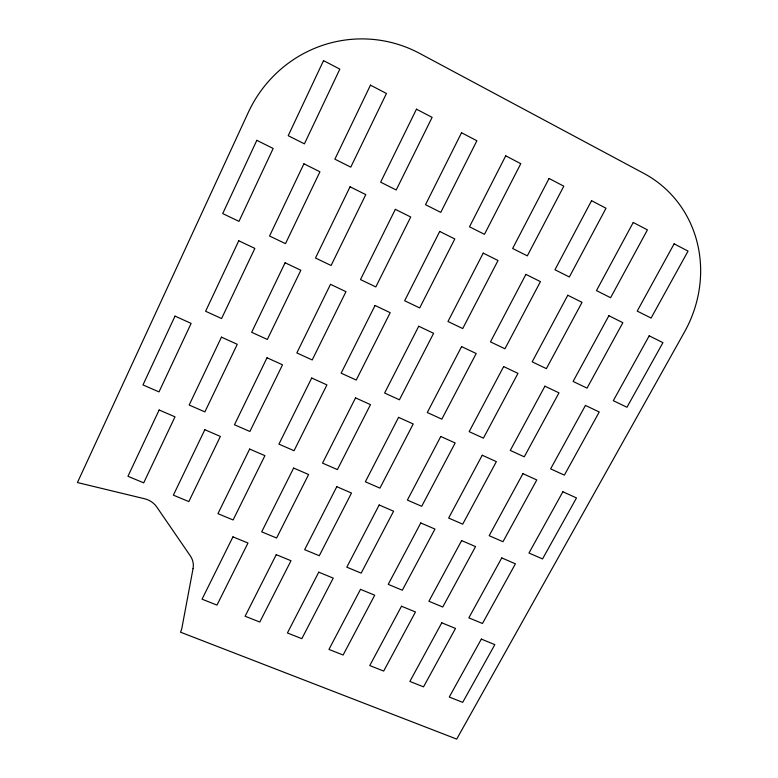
<?xml version="1.0" encoding="UTF-8"?>
<svg xmlns="http://www.w3.org/2000/svg" width="778" height="778" viewBox="0 0 778 778"><rect width="100%" height="100%" fill="white"/><g stroke="black" fill="none" stroke-linecap="round" stroke-linejoin="round"><path stroke-width="1.17" d="M193.061 568.601L181.926 627.875A19.8 17.748 -2.8 0 1 180.486 632.174L456.705 739.1L684.465 332.041A121.465 113.15 -51.8 0 0 643.892 173.426L419.731 53.439A127.67 124.995 -84 0 0 248.24 112.538L77.43 482.555L144.552 498.747A20.432 18.76 2.6 0 1 156.757 506.974L190.318 555.871A20.034 18.254 -1.8 0 1 193.061 568.601M175.011 316.111L142.977 384.925L159.004 391.898L191.125 323.405L175.011 316.111M256.818 140.332L222.722 213.58L238.982 221.37L273.166 148.472L256.818 140.332M159.14 409.987L127.942 476.292L143.706 482.837L175.001 416.833L159.14 409.987M238.768 240.762L205.606 311.258L221.584 318.552L254.844 248.396L238.768 240.762M323.541 60.616L288.21 135.703L304.412 143.842L339.83 69.135L323.541 60.616M221.458 337.146L189.161 405.037L204.886 411.883L237.271 344.304L221.458 337.146M303.916 163.798L269.558 236.016L285.497 243.65L319.933 171.773L303.916 163.798M204.828 429.709L173.368 495.158L188.83 501.577L220.378 436.429L204.828 429.709M285.088 262.76L251.664 332.294L267.34 339.451L300.843 270.248L285.088 262.76M370.474 85.142L334.89 159.159L350.771 167.144L386.442 93.486L370.474 85.142M267.01 357.773L234.47 424.769L249.894 431.489L282.521 364.794L267.01 357.773M350.071 186.788L315.479 258.014L331.097 265.502L365.777 194.617L350.071 186.788M249.65 449.062L217.947 513.665L233.118 519.967L264.909 455.655L249.65 449.062M330.504 284.33L296.836 352.93L312.211 359.951L345.957 291.672L330.504 284.33M416.463 109.183L380.646 182.159L396.216 189.978L432.111 117.361L416.463 109.183M232.953 536.849L202.047 599.186L216.984 605.099L247.968 543.025L232.953 536.849M311.706 378.011L278.923 444.131L294.055 450.715L326.916 384.896L311.706 378.011M395.331 209.34L360.496 279.584L375.823 286.926L410.726 217.013L395.331 209.34M293.627 468.055L261.69 531.831L276.598 538.016L308.603 474.522L293.627 468.055M375.035 305.482L341.143 373.168L356.227 380.063L390.196 312.688L375.035 305.482M461.539 132.737L425.508 204.702L440.776 212.375L476.885 140.76L461.539 132.737M276.248 554.665L245.119 616.234L259.794 622.04L291.001 560.734L276.248 554.665M355.546 397.869L322.539 463.124L337.399 469.591L370.474 404.628L355.546 397.869M439.706 231.445L404.657 300.746L419.692 307.942L454.799 238.963L439.706 231.445M336.796 486.688L304.645 549.667L319.272 555.735L351.5 493.038L336.796 486.688M418.729 326.235L384.624 393.026L399.425 399.795L433.599 333.305L418.729 326.235M505.729 155.833L469.494 226.806L484.47 234.324L520.774 163.691L505.729 155.833M318.756 572.17L287.413 632.971L301.825 638.68L333.237 578.122L318.756 572.17M398.569 417.348L365.359 481.776L379.936 488.127L413.215 423.981L398.569 417.348M483.216 253.122L447.972 321.499L462.716 328.559L498.027 260.504L483.216 253.122M379.168 504.99L346.813 567.172L361.177 573.143L393.6 511.214L379.168 504.99M461.587 346.599L427.287 412.515L441.816 419.157L476.185 353.523L461.587 346.599M549.064 178.473L512.634 248.483L527.319 255.865L563.807 186.185L549.064 178.473M360.506 589.345L328.958 649.416L343.117 655.018L374.724 595.199L360.506 589.345M440.786 436.468L407.39 500.079L421.695 506.313L455.169 442.983L440.786 436.468M525.909 274.391L490.471 341.863L504.941 348.787L540.438 281.626L525.909 274.391M420.772 522.952L388.232 584.366L402.333 590.23L434.951 529.069L420.772 522.952M503.648 366.574L469.163 431.644L483.42 438.16L517.963 373.372L503.648 366.574M591.552 200.685L554.957 269.752L569.36 276.987L606.013 208.241L591.552 200.685M401.506 606.227L369.774 665.569L383.68 671.074L415.471 611.975L401.506 606.227M482.234 455.237L448.653 518.051L462.706 524.168L496.354 461.626L482.234 455.237M567.784 295.251L532.181 361.838L546.38 368.646L582.041 302.35L567.784 295.251M461.626 540.584L428.902 601.258L442.76 607.015L475.543 546.594L461.626 540.584M544.921 386.18L510.271 450.423L524.265 456.822L558.983 392.851L544.921 386.18M633.234 222.469L596.473 290.612L610.604 297.721L647.422 229.88L633.234 222.469M441.778 622.799L409.87 681.44L423.533 686.848L455.5 628.449L441.778 622.799M522.933 473.666L489.177 535.702L502.977 541.712L536.791 479.938L522.933 473.666M608.873 315.722L573.104 381.453L587.05 388.125L622.867 322.695L608.873 315.722M501.752 557.914L468.852 617.849L482.467 623.499L515.415 563.817L501.752 557.914M585.445 405.426L550.63 468.862L564.371 475.134L599.245 411.98L585.445 405.426M674.127 243.835L637.211 311.093L651.089 318.066L688.044 251.109L674.127 243.835M481.339 639.088L449.266 697.039L462.696 702.359L494.827 644.641L481.339 639.088M562.883 491.764L528.972 553.032L542.538 558.935L576.498 497.93L562.883 491.764M649.202 335.814L613.288 400.699L626.971 407.254L662.934 342.66L649.202 335.814"/></g></svg>
